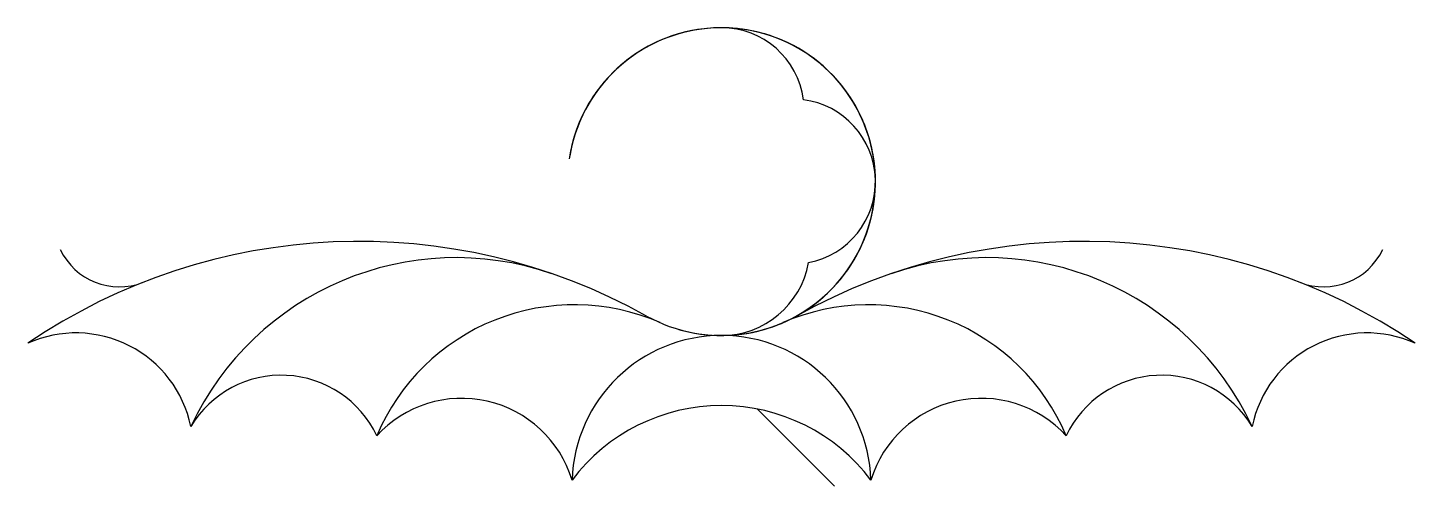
# Model space of a CAD drawing. Extents: x -156 to 156, y -25 to 78.
import ezdxf

# ---------------------------------------------------------------- set-up
doc = ezdxf.new("R2010")
doc.units = 0
doc.layers.add('MODELSKETCH_VISIBLE', color=7, linetype='CONTINUOUS')

msp = doc.modelspace()

# ---------------------------------------------------------------- linework, layer by layer
at = {"layer": 'MODELSKETCH_VISIBLE'}
msp.add_line((8.01, -8.01), (25.38, -25.38), dxfattribs=at)
for centre, radius, start, end in [((0, 43.09), 34.58, 240.8788, 171.443), ((0, 43.09), 34.58, 253.2306, 171.443), ((0, 43.09), 34.58, 270, 171.443), ((0, 43.09), 34.58, 253.2306, 171.443), ((0, 43.09), 34.58, 299.1212, 171.443), ((0, 59.13), 18.55, 7.3214, 90), ((16.03, 43.09), 18.55, 280.9155, 82.6786), ((-81.39, -103), 132.65, 60.8788, 124.1586), ((81.39, -103), 132.65, 55.8414, 119.1212), ((-135.28, 34.12), 14.68, 205.3118, 291.4566), ((-59.6, -39.85), 65.84, 70.9648, 154.9024), ((59.6, -39.85), 65.84, 25.0976, 109.0352), ((135.28, 34.12), 14.68, 248.5434, 334.6882), ((0, 28.36), 19.86, 270, 349.8904), ((-33.07, -32.79), 48.19, 66.4505, 157.083), ((33.07, -32.79), 48.19, 22.917, 113.5495), ((-145.05, -17.3), 26.38, 11.7649, 114.1965), ((0, -25.09), 33.6, 1.8875, 178.1125), ((0, -25.09), 33.6, 1.8875, 178.1125), ((145.05, -17.3), 26.38, 65.8035, 168.2351), ((-98.9, -24.15), 23.72, 25.2875, 148.9566), ((98.9, -24.15), 23.72, 31.0434, 154.7125), ((-58.36, -31.52), 25.9, 16.912, 137.505), ((58.36, -31.52), 25.9, 42.495, 163.088), ((0, -49.29), 42.05, 90, 142.9968), ((0, -49.29), 42.05, 37.0032, 90)]:
    msp.add_arc(centre, radius, start, end, dxfattribs=at)

doc.saveas('drawing.dxf')
